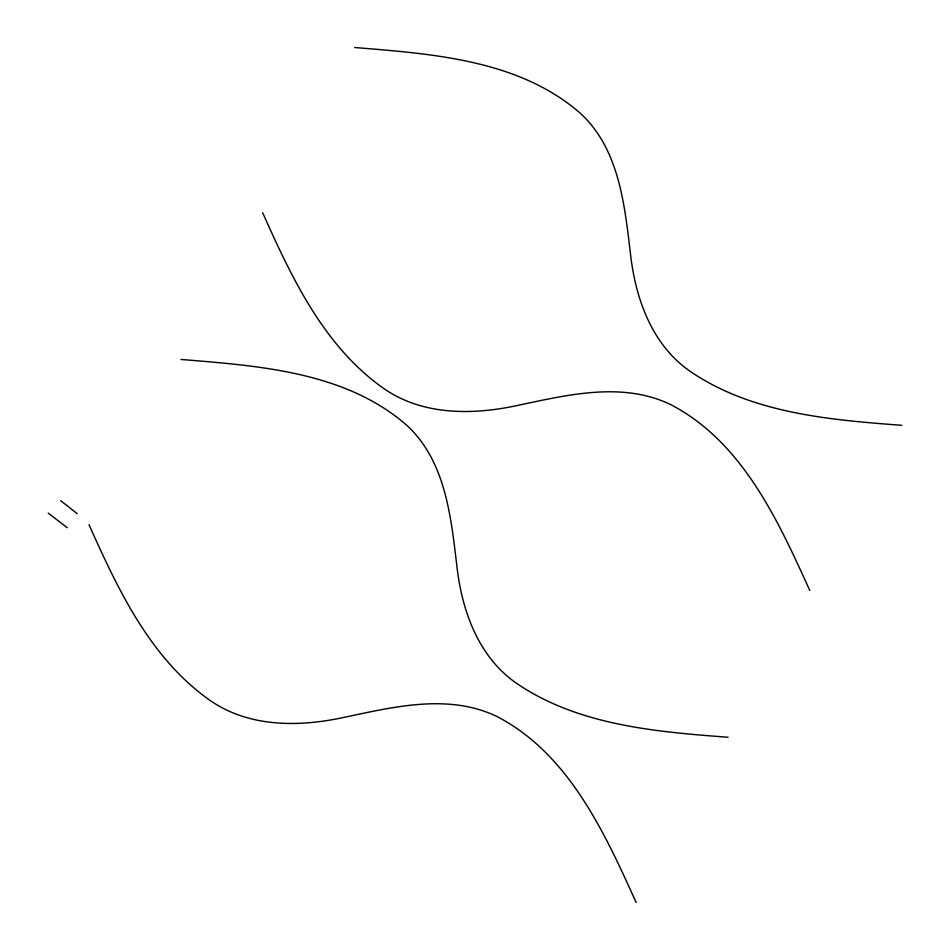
<?xml version="1.0" encoding="UTF-8"?>
<svg xmlns="http://www.w3.org/2000/svg" width="950" height="950" viewBox="0 0 950 950"><rect width="100%" height="100%" fill="white"/><g stroke="black" fill="none" stroke-linecap="round" stroke-linejoin="round"><path stroke-width="1.43" d="M354.611 47.5C432.582 53.924 519.971 59.731 581.352 114.19C619.056 149.863 624.518 204.226 630.361 252.819C635.206 297.599 651.403 344.339 689.842 371.129C751.592 413.416 829.279 419.817 901.764 425.315M180.987 359.456C258.958 365.881 346.346 371.688 407.716 426.146C445.419 461.819 450.894 516.183 456.724 564.775C461.569 609.556 477.767 656.296 516.218 683.086C577.956 725.373 655.654 731.773 728.127 737.271M48.236 513.131L67.284 527.713M60.634 500.65L77.235 513.689M809.804 590.544C778.026 520.446 742.366 441.809 670.629 404.569C622.832 381.544 568.706 394.618 519.519 405.021C474.656 415.019 424.353 416.053 384.786 389.215C324.306 347.367 291.781 277.875 262.651 212.729M636.168 902.5C604.39 832.402 568.729 753.766 496.992 716.526C449.196 693.5 395.069 706.574 345.895 716.977C301.019 726.976 250.729 728.009 211.161 701.171C150.682 659.324 118.144 589.831 89.015 524.685"/></g></svg>
